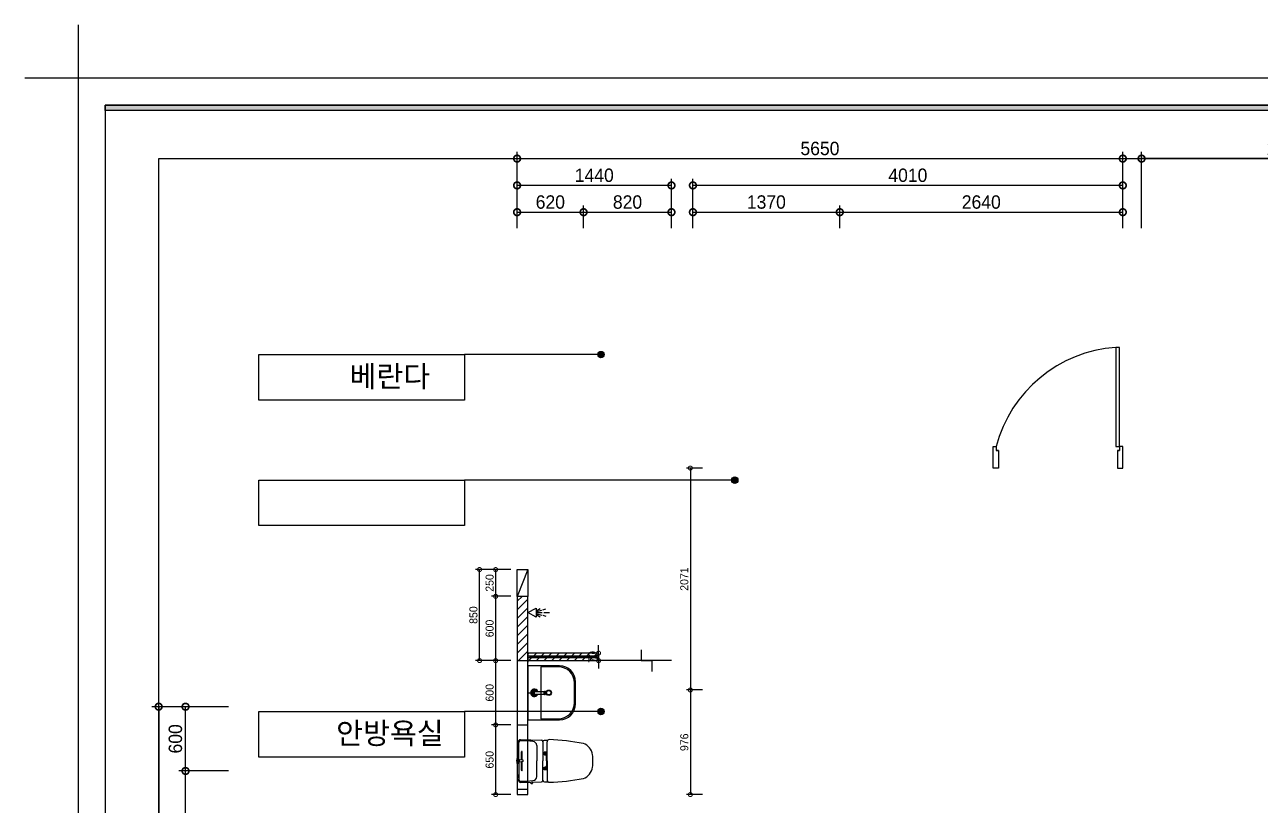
# Model space of a CAD drawing. Header units: millimetres. Extents: x 144680 to 246943, y -177515 to -149396.
# Drawn here: x 160425 to 171950, y -168165 to -160880 of the extents above; entities that cross this region are included whole.
import ezdxf
from ezdxf.enums import TextEntityAlignment as Align

# ---------------------------------------------------------------- set-up
doc = ezdxf.new("R2010")
doc.units = ezdxf.units.MM
doc.header["$LTSCALE"] = 50
doc.linetypes.add('HIDDEN', pattern=[9.525, 6.35, -3.175])
for name, color, linetype in [('0-ELC TEXT', 7, 'Continuous'), ('03-TEXT', 3, 'Continuous'), ('03-WAL NEW', 3, 'Continuous'), ('06-FUR', 6, 'Continuous'), ('07-DIM WAL', 5, 'Continuous'), ('_LIBR', 4, 'Continuous'), ('BATH', 4, 'Continuous'), ('CO-BATH', 6, 'Continuous'), ('fin', 9, 'Continuous'), ('FORM(YOURNAME)-1', 1, 'Continuous'), ('FORM(YOURNAME)-11', 1, 'Continuous'), ('HL', 6, 'HIDDEN'), ('TOILET-1', 6, 'Continuous')]:
    doc.layers.add(name, color=color, linetype=linetype)
doc.styles.add('YOURNAME', font='')
doc.styles.add('스타일1', font='')
doc.styles.add('코레일둥고', font='')
doc.styles.get('YOURNAME').set_extended_font_data('HYwulM')
doc.styles.get('스타일1').set_extended_font_data('HYwulM')
doc.styles.get('코레일둥고').set_extended_font_data('Korail Round Gothic Medium')
doc.dimstyles.new('30', dxfattribs={"dimscale": 30, "dimtxt": 2.5, "dimasz": 2.5, "dimexe": 1.25, "dimexo": 2, "dimtad": 1, "dimdec": 0, "dimtxsty": '스타일1', "dimblk": 'DOTSMALL', "dimcen": 2.5, "dimclrd": 1, "dimclre": 1, "dimclrt": 2, "dimadec": 0, "dimazin": 0, "dimtfac": 1, "dimtix": 1, "dimtmove": 0, "dimatfit": 3, "dimldrblk": 'DOTSMALL', "dimfxl": 1.25, "dimarcsym": 0})
doc.dimstyles.new('50', dxfattribs={"dimscale": 50, "dimtxt": 2.5, "dimasz": 2.5, "dimexe": 1.25, "dimexo": 2, "dimtad": 1, "dimdec": 0, "dimtxsty": '스타일1', "dimblk": 'DOTSMALL', "dimcen": 2.5, "dimclrd": 1, "dimclre": 1, "dimclrt": 2, "dimadec": 0, "dimazin": 0, "dimtfac": 1, "dimtix": 1, "dimtmove": 0, "dimatfit": 3, "dimldrblk": 'DOTSMALL', "dimfxl": 1.25, "dimarcsym": 0})

# ---------------------------------------------------------------- blocks, each defined once
blk = doc.blocks.new('FORM-ELEVATION')
at = {"layer": 'FORM(YOURNAME)-11'}
h = blk.add_hatch(color=256, dxfattribs=at)
h.dxf.hatch_style = 1
h.paths.add_polyline_path([(-10309, 35708), (71691, 35708), (71691, 35508), (-10309, 35508)])
h.paths.add_polyline_path([(-10309, -21492), (71691, -21492), (71691, -21692), (-10309, -21692)])
at = {"layer": 'Defpoints', "color": 1}
blk.add_lwpolyline([(-11309, 38708), (-11309, 36708), (-13309, 36708)], dxfattribs=at)
at = {"layer": 'Defpoints', "color": 158}
for points in [[(-10309, -21692), (71691, -21692), (71691, 35708), (-10309, 35708)], [(-8309, 33708), (61071, 33708), (61071, -19692), (-8309, -19692)]]:
    blk.add_lwpolyline(points, close=True, dxfattribs=at)
at = {"layer": 'FORM(YOURNAME)-11', "color": 250}
blk.add_lwpolyline([(-11309, -22692), (72691, -22692), (72691, 36708), (-11309, 36708)], close=True, dxfattribs=at)
at = {"layer": 'FORM(YOURNAME)-11'}
blk.add_lwpolyline([(-10309, 35708), (71691, 35708), (71691, 35508), (-10309, 35508)], close=True, dxfattribs=at)
at = {"layer": 'FORM(YOURNAME)-11', "color": 3, "style": 'YOURNAME'}
for tag, height, p in [('1', 450, (71041, -1219)), ('2', 450, (71041, -1863)), ('3', 450, (71041, -3150)), ('4', 450, (71041, -5081)), ('5', 515, (71041, -7398)), ('6', 515, (71041, -9650)), ('7', 515, (71041, -11903)), ('8', 515, (71041, -14155)), ('9', 515, (71041, -16408)), ('10', 515, (66791, -18596)), ('11', 515, (71041, -18660)), ('12', 515, (66791, -20848)), ('13', 515, (71041, -20848))]:
    blk.add_attdef(tag, text='', height=height, dxfattribs=at).set_placement(p, align=Align.MIDDLE_RIGHT)
blk = doc.blocks.new('_DOTSMALL')
at = {"color": 0, "linetype": 'ByBlock', "const_width": 0.5}
blk.add_lwpolyline([(-0.0625, 0, 1), (0.0625, 0, 1)], format="xyb", close=True, dxfattribs=at)
blk = doc.blocks.new('*D270')
at = {"layer": '07-DIM WAL', "color": 1, "lineweight": -2, "transparency": 16777216}
for p, q in [((165018, -162780), (165018, -162068)), ((165018, -162130), (170668, -162130)), ((170668, -162780), (170668, -162068))]:
    blk.add_line(p, q, dxfattribs=at)
at = {"layer": 'Defpoints', "color": 0, "transparency": 16777216}
for p in [(170668, -162130), (165018, -162880), (170668, -162880)]:
    blk.add_point(p, dxfattribs=at)
at = {"layer": '07-DIM WAL', "color": 1, "lineweight": -2, "transparency": 16777216, "xscale": 125, "yscale": 125, "zscale": 125, "rotation": 180}
blk.add_blockref('_DOTSMALL', (165018, -162130), dxfattribs=at)
at = {"layer": '07-DIM WAL', "color": 1, "lineweight": -2, "transparency": 16777216, "xscale": 125, "yscale": 125, "zscale": 125}
blk.add_blockref('_DOTSMALL', (170668, -162130), dxfattribs=at)
at = {"layer": '07-DIM WAL', "color": 2, "transparency": 16777216, "insert": (167843, -162036), "char_height": 125, "attachment_point": 5, "style": '스타일1'}
blk.add_mtext('5650', dxfattribs=at)
blk = doc.blocks.new('*D271')
at = {"layer": '07-DIM WAL', "color": 1, "lineweight": -2, "transparency": 16777216}
for p, q in [((166658, -162780), (166658, -162318)), ((170668, -162380), (166658, -162380)), ((170668, -162780), (170668, -162318))]:
    blk.add_line(p, q, dxfattribs=at)
at = {"layer": 'Defpoints', "color": 0, "transparency": 16777216}
for p in [(166658, -162380), (166658, -162880), (170668, -162880)]:
    blk.add_point(p, dxfattribs=at)
at = {"layer": '07-DIM WAL', "color": 1, "lineweight": -2, "transparency": 16777216, "xscale": 125, "yscale": 125, "zscale": 125, "rotation": 180}
blk.add_blockref('_DOTSMALL', (166658, -162380), dxfattribs=at)
at = {"layer": '07-DIM WAL', "color": 1, "lineweight": -2, "transparency": 16777216, "xscale": 125, "yscale": 125, "zscale": 125}
blk.add_blockref('_DOTSMALL', (170668, -162380), dxfattribs=at)
at = {"layer": '07-DIM WAL', "color": 2, "transparency": 16777216, "insert": (168663, -162286), "char_height": 125, "attachment_point": 5, "style": '스타일1'}
blk.add_mtext('4010', dxfattribs=at)
blk = doc.blocks.new('*D272')
at = {"layer": '07-DIM WAL', "color": 1, "lineweight": -2, "transparency": 16777216}
for p, q in [((165018, -162780), (165018, -162318)), ((166458, -162380), (165018, -162380)), ((166458, -162780), (166458, -162318))]:
    blk.add_line(p, q, dxfattribs=at)
at = {"layer": 'Defpoints', "color": 0, "transparency": 16777216}
for p in [(165018, -162380), (165018, -162880), (166458, -162880)]:
    blk.add_point(p, dxfattribs=at)
at = {"layer": '07-DIM WAL', "color": 1, "lineweight": -2, "transparency": 16777216, "xscale": 125, "yscale": 125, "zscale": 125, "rotation": 180}
blk.add_blockref('_DOTSMALL', (165018, -162380), dxfattribs=at)
at = {"layer": '07-DIM WAL', "color": 1, "lineweight": -2, "transparency": 16777216, "xscale": 125, "yscale": 125, "zscale": 125}
blk.add_blockref('_DOTSMALL', (166458, -162380), dxfattribs=at)
at = {"layer": '07-DIM WAL', "color": 2, "transparency": 16777216, "insert": (165738, -162286), "char_height": 125, "attachment_point": 5, "style": '스타일1'}
blk.add_mtext('1440', dxfattribs=at)
blk = doc.blocks.new('*D273')
at = {"layer": '07-DIM WAL', "color": 1, "lineweight": -2, "transparency": 16777216}
for p, q in [((165018, -162780), (165018, -162568)), ((165638, -162780), (165638, -162568)), ((165018, -162630), (165638, -162630))]:
    blk.add_line(p, q, dxfattribs=at)
at = {"layer": 'Defpoints', "color": 0, "transparency": 16777216}
for p in [(165638, -162630), (165018, -162880), (165638, -162880)]:
    blk.add_point(p, dxfattribs=at)
at = {"layer": '07-DIM WAL', "color": 1, "lineweight": -2, "transparency": 16777216, "xscale": 125, "yscale": 125, "zscale": 125, "rotation": 180}
blk.add_blockref('_DOTSMALL', (165018, -162630), dxfattribs=at)
at = {"layer": '07-DIM WAL', "color": 1, "lineweight": -2, "transparency": 16777216, "xscale": 125, "yscale": 125, "zscale": 125}
blk.add_blockref('_DOTSMALL', (165638, -162630), dxfattribs=at)
at = {"layer": '07-DIM WAL', "color": 2, "transparency": 16777216, "insert": (165328, -162536), "char_height": 125, "attachment_point": 5, "style": '스타일1'}
blk.add_mtext('620', dxfattribs=at)
blk = doc.blocks.new('*D274')
at = {"layer": '07-DIM WAL', "color": 1, "lineweight": -2, "transparency": 16777216}
for p, q in [((165638, -162780), (165638, -162568)), ((166458, -162780), (166458, -162568)), ((165638, -162630), (166458, -162630))]:
    blk.add_line(p, q, dxfattribs=at)
at = {"layer": 'Defpoints', "color": 0, "transparency": 16777216}
for p in [(166458, -162630), (165638, -162880), (166458, -162880)]:
    blk.add_point(p, dxfattribs=at)
at = {"layer": '07-DIM WAL', "color": 1, "lineweight": -2, "transparency": 16777216, "xscale": 125, "yscale": 125, "zscale": 125, "rotation": 180}
blk.add_blockref('_DOTSMALL', (165638, -162630), dxfattribs=at)
at = {"layer": '07-DIM WAL', "color": 1, "lineweight": -2, "transparency": 16777216, "xscale": 125, "yscale": 125, "zscale": 125}
blk.add_blockref('_DOTSMALL', (166458, -162630), dxfattribs=at)
at = {"layer": '07-DIM WAL', "color": 2, "transparency": 16777216, "insert": (166048, -162536), "char_height": 125, "attachment_point": 5, "style": '스타일1'}
blk.add_mtext('820', dxfattribs=at)
blk = doc.blocks.new('*D298')
at = {"layer": '07-DIM WAL', "color": 1, "lineweight": -2, "transparency": 16777216}
for p, q in [((166658, -162780), (166658, -162568)), ((168028, -162780), (168028, -162568)), ((166658, -162630), (168028, -162630))]:
    blk.add_line(p, q, dxfattribs=at)
at = {"layer": 'Defpoints', "color": 0, "transparency": 16777216}
for p in [(168028, -162630), (166658, -162880), (168028, -162880)]:
    blk.add_point(p, dxfattribs=at)
at = {"layer": '07-DIM WAL', "color": 1, "lineweight": -2, "transparency": 16777216, "xscale": 125, "yscale": 125, "zscale": 125, "rotation": 180}
blk.add_blockref('_DOTSMALL', (166658, -162630), dxfattribs=at)
at = {"layer": '07-DIM WAL', "color": 1, "lineweight": -2, "transparency": 16777216, "xscale": 125, "yscale": 125, "zscale": 125}
blk.add_blockref('_DOTSMALL', (168028, -162630), dxfattribs=at)
at = {"layer": '07-DIM WAL', "color": 2, "transparency": 16777216, "insert": (167343, -162536), "char_height": 125, "attachment_point": 5, "style": '스타일1'}
blk.add_mtext('1370', dxfattribs=at)
blk = doc.blocks.new('*D275')
at = {"layer": '07-DIM WAL', "color": 1, "lineweight": -2, "transparency": 16777216}
for p, q in [((168028, -162780), (168028, -162568)), ((170668, -162780), (170668, -162568)), ((168028, -162630), (170668, -162630))]:
    blk.add_line(p, q, dxfattribs=at)
at = {"layer": 'Defpoints', "color": 0, "transparency": 16777216}
for p in [(170668, -162630), (168028, -162880), (170668, -162880)]:
    blk.add_point(p, dxfattribs=at)
at = {"layer": '07-DIM WAL', "color": 1, "lineweight": -2, "transparency": 16777216, "xscale": 125, "yscale": 125, "zscale": 125, "rotation": 180}
blk.add_blockref('_DOTSMALL', (168028, -162630), dxfattribs=at)
at = {"layer": '07-DIM WAL', "color": 1, "lineweight": -2, "transparency": 16777216, "xscale": 125, "yscale": 125, "zscale": 125}
blk.add_blockref('_DOTSMALL', (170668, -162630), dxfattribs=at)
at = {"layer": '07-DIM WAL', "color": 2, "transparency": 16777216, "insert": (169348, -162536), "char_height": 125, "attachment_point": 5, "style": '스타일1'}
blk.add_mtext('2640', dxfattribs=at)
blk = doc.blocks.new('*D281')
at = {"layer": '07-DIM WAL', "color": 1, "lineweight": -2, "transparency": 16777216}
for p, q in [((170843, -162780), (170843, -162068)), ((173543, -162130), (170843, -162130)), ((173543, -162780), (173543, -162068))]:
    blk.add_line(p, q, dxfattribs=at)
at = {"layer": 'Defpoints', "color": 0, "transparency": 16777216}
for p in [(170843, -162130), (170843, -162880), (173543, -162880)]:
    blk.add_point(p, dxfattribs=at)
at = {"layer": '07-DIM WAL', "color": 1, "lineweight": -2, "transparency": 16777216, "xscale": 125, "yscale": 125, "zscale": 125, "rotation": 180}
blk.add_blockref('_DOTSMALL', (170843, -162130), dxfattribs=at)
at = {"layer": '07-DIM WAL', "color": 1, "lineweight": -2, "transparency": 16777216, "xscale": 125, "yscale": 125, "zscale": 125}
blk.add_blockref('_DOTSMALL', (173543, -162130), dxfattribs=at)
at = {"layer": '07-DIM WAL', "color": 2, "transparency": 16777216, "insert": (172193, -162036), "char_height": 125, "attachment_point": 5, "style": '스타일1'}
blk.add_mtext('2700', dxfattribs=at)
blk = doc.blocks.new('*D282')
at = {"layer": '07-DIM WAL', "color": 1, "lineweight": -2, "transparency": 16777216}
for p, q in [((162325, -167245), (161612, -167245)), ((161675, -167245), (161675, -169765)), ((162325, -169765), (161612, -169765))]:
    blk.add_line(p, q, dxfattribs=at)
at = {"layer": 'Defpoints', "color": 0, "transparency": 16777216}
for p in [(162425, -167245), (161675, -169765), (162425, -169765)]:
    blk.add_point(p, dxfattribs=at)
at = {"layer": '07-DIM WAL', "color": 1, "lineweight": -2, "transparency": 16777216, "xscale": 125, "yscale": 125, "zscale": 125}
for p, rotation in [((161675, -167245), 90), ((161675, -169765), 270)]:
    blk.add_blockref('_DOTSMALL', p, dxfattribs=dict(at, rotation=rotation))
at = {"layer": '07-DIM WAL', "color": 2, "transparency": 16777216, "insert": (161581, -168505), "char_height": 125, "attachment_point": 5, "rotation": 90, "style": '스타일1'}
blk.add_mtext('2520', dxfattribs=at)
blk = doc.blocks.new('*D283')
at = {"layer": '07-DIM WAL', "color": 1, "lineweight": -2, "transparency": 16777216}
for p, q in [((162325, -167845), (161862, -167845)), ((161925, -169765), (161925, -167845)), ((162325, -169765), (161862, -169765))]:
    blk.add_line(p, q, dxfattribs=at)
at = {"layer": 'Defpoints', "color": 0, "transparency": 16777216}
for p in [(161925, -167845), (162425, -167845), (162425, -169765)]:
    blk.add_point(p, dxfattribs=at)
at = {"layer": '07-DIM WAL', "color": 1, "lineweight": -2, "transparency": 16777216, "xscale": 125, "yscale": 125, "zscale": 125}
for p, rotation in [((161925, -167845), 90), ((161925, -169765), 270)]:
    blk.add_blockref('_DOTSMALL', p, dxfattribs=dict(at, rotation=rotation))
at = {"layer": '07-DIM WAL', "color": 2, "transparency": 16777216, "insert": (161831, -168805), "char_height": 125, "attachment_point": 5, "rotation": 90, "style": '스타일1'}
blk.add_mtext('1920', dxfattribs=at)
blk = doc.blocks.new('*D284')
at = {"layer": '07-DIM WAL', "color": 1, "lineweight": -2, "transparency": 16777216}
for p, q in [((162325, -167245), (161862, -167245)), ((161925, -167845), (161925, -167245)), ((162325, -167845), (161862, -167845))]:
    blk.add_line(p, q, dxfattribs=at)
at = {"layer": 'Defpoints', "color": 0, "transparency": 16777216}
for p in [(161925, -167245), (162425, -167245), (162425, -167845)]:
    blk.add_point(p, dxfattribs=at)
at = {"layer": '07-DIM WAL', "color": 1, "lineweight": -2, "transparency": 16777216, "xscale": 125, "yscale": 125, "zscale": 125}
for p, rotation in [((161925, -167245), 90), ((161925, -167845), 270)]:
    blk.add_blockref('_DOTSMALL', p, dxfattribs=dict(at, rotation=rotation))
at = {"layer": '07-DIM WAL', "color": 2, "transparency": 16777216, "insert": (161831, -167545), "char_height": 125, "attachment_point": 5, "rotation": 90, "style": '스타일1'}
blk.add_mtext('600', dxfattribs=at)
blk = doc.blocks.new('A$C4B2D31F0')
for p, q in [((169, 707), (217, 707)), ((193, 707), (193, 716))]:
    blk.add_line(p, q)
at = {"layer": 'fin', "color": 4}
for p, q in [((37, 692), (25, 692)), ((37, 692), (50, 692)), ((185, 691), (20, 691)), ((201, 691), (366, 691)), ((13, 466), (193, 466)), ((48, 524), (193, 524)), ((338, 524), (193, 524)), ((373, 466), (193, 466)), ((193, 427), (14, 427)), ((193, 427), (372, 427))]:
    blk.add_line(p, q, dxfattribs=at)
for points in [[(20, 691), (8, 691, 0.421209), (-7, 676), (-2, 481, 0.001659)], [(366, 691), (378, 691, -0.421209), (393, 676), (388, 481, -0.001659)], [(13, 466, 0.371724), (-2, 451, 0.003515), (-1, 420, 0.320541)], [(373, 466, -0.371724), (388, 451, -0.003515), (387, 420, -0.320541)]]:
    blk.add_lwpolyline(points, format="xyb", dxfattribs=at)
for centre, radius, start, end in [((25, 707), 15, 180, 270), ((50, 707), 15, 270, 0), ((20, 675), 16, 90, 179.3116), ((1004, 663), 1000, 179.3116, 185.9437), ((366, 675), 16, 0.6884, 90), ((-618, 663), 1000, 354.0563, 0.6884), ((13, 481), 15, 181.3651, 270), ((49, 564), 40, 185.9437, 267.5129), ((336, 564), 40, 272.4871, 354.0563), ((373, 481), 15, 270, 358.6349), ((14, 407), 20, 90, 182.3333), ((2198, 496), 2206, 182.3333, 190.6081), ((-1812, 496), 2206, 349.3919, 357.6667), ((372, 407), 20, 357.6667, 90), ((149, 129), 126, 198.2964, 263.4241), ((193, 406), 406, 261.6993, 270), ((193, 406), 406, 270, 278.3007), ((237, 129), 126, 276.5759, 341.7036)]:
    blk.add_arc(centre, radius, start, end, dxfattribs=at)
at = {"layer": 'HL', "linetype": 'Continuous'}
for p, q in [((169, 697), (169, 707)), ((169, 697), (217, 697)), ((186, 693), (181, 697)), ((182, 686), (186, 693)), ((186, 693), (200, 693)), ((200, 693), (205, 697)), ((204, 686), (200, 693)), ((217, 697), (217, 707)), ((-16, 577), (-16, 565)), ((-12, 581), (-5, 581)), ((106, 666), (184, 666)), ((106, 659), (185, 659)), ((187, 651), (182, 686)), ((182, 686), (204, 686)), ((187, 651), (199, 651)), ((199, 651), (204, 686)), ((200, 659), (279, 659)), ((201, 666), (279, 666)), ((-12, 561), (-4, 561)), ((193, 434), (147, 434)), ((193, 434), (239, 434))]:
    blk.add_line(p, q, dxfattribs=at)
for points in [[(110, 427), (110, 451, -0.414214), (114, 455), (131, 455, -0.414214), (135, 451), (135, 435), (135, 427)], [(135, 435), (145, 435, -0.414214), (147, 433), (147, 427)], [(251, 435), (241, 435, 0.414214), (239, 433), (239, 427)], [(276, 427), (276, 451, 0.414214), (272, 455), (255, 455, 0.414214), (251, 451), (251, 435), (251, 427)]]:
    blk.add_lwpolyline(points, format="xyb", dxfattribs=at)
for centre in [(123, 441), (263, 441)]:
    blk.add_circle(centre, 8, dxfattribs=at)
for centre, radius, start, end in [((-12, 577), 4, 90, 180), ((106, 663), 3.5, 90, 270), ((279, 663), 3.5, 270, 90), ((-12, 565), 4, 180, 270)]:
    blk.add_arc(centre, radius, start, end, dxfattribs=at)
blk = doc.blocks.new('B-003')
blk.add_line((0, 0), (0, -65))
at = {"layer": 'CO-BATH'}
for p, q in [((-252, 0), (-252, -295)), ((252, 0), (-252, 0)), ((252, -295), (252, 0)), ((-102, -445), (102, -445))]:
    blk.add_line(p, q, dxfattribs=at)
at = {"layer": 'CO-BATH', "color": 8}
for p, q in [((-13, -60), (-13, -151)), ((12, -60), (12, -151)), ((-242, -120), (-242, -285)), ((242, -120), (-242, -120)), ((-15, -156), (-15, -161)), ((-15, -161), (14, -161)), ((-14, -151), (-14, -156)), ((13, -151), (13, -156)), ((14, -156), (14, -161)), ((242, -285), (242, -120)), ((-92, -435), (92, -435))]:
    blk.add_line(p, q, dxfattribs=at)
at = {"layer": 'CO-BATH', "color": 251}
for p, q in [((-15, -156), (14, -156)), ((-14, -151), (13, -151))]:
    blk.add_line(p, q, dxfattribs=at)
at = {"layer": 'CO-BATH', "color": 8}
blk.add_circle((0, -195), 25, dxfattribs=at)
at = {"layer": 'CO-BATH', "color": 251}
blk.add_circle((0, -195), 20, dxfattribs=at)
at = {"layer": 'CO-BATH', "color": 8}
for centre, radius, start, end in [((0, -60), 35, 290.9248, 249.0751), ((0, -60), 12.5, 360, 180), ((-92, -285), 150, 180, 270), ((92, -285), 150, 270, 0)]:
    blk.add_arc(centre, radius, start, end, dxfattribs=at)
at = {"layer": 'CO-BATH', "color": 251}
for radius, start, end in [(30, 294.6243, 245.3757), (25, 300, 240), (18, 313.9829, 226.017)]:
    blk.add_arc((0, -60), radius, start, end, dxfattribs=at)
at = {"layer": 'CO-BATH'}
for centre, start, end in [((-102, -295), 180, 270), ((102, -295), 270, 0)]:
    blk.add_arc(centre, 150, start, end, dxfattribs=at)
blk = doc.blocks.new('AC-8')
at = {"layer": 'BATH'}
for p, q in [((-51, 54), (0, 143)), ((0, 143), (45, 54)), ((45, 54), (-51, 54)), ((-25, 47), (-46, 12)), ((-14, 47), (-28, -8)), ((-2, 49), (-2, -11)), ((10, 47), (25, -8)), ((22, 47), (43, 12)), ((-31, -16), (-41, -49)), ((-2, -27), (-2, -89)), ((28, -16), (38, -49))]:
    blk.add_line(p, q, dxfattribs=at)
blk = doc.blocks.new('*D299')
at = {"layer": '07-DIM WAL', "color": 1, "lineweight": -2, "transparency": 16777216}
for p, q in [((164958, -165965), (164780, -165965)), ((164818, -165965), (164818, -166215)), ((164958, -166215), (164780, -166215))]:
    blk.add_line(p, q, dxfattribs=at)
at = {"layer": 'Defpoints', "color": 0, "transparency": 16777216}
for p in [(165018, -165965), (164818, -166215), (165018, -166215)]:
    blk.add_point(p, dxfattribs=at)
at = {"layer": '07-DIM WAL', "color": 1, "lineweight": -2, "transparency": 16777216, "xscale": 75, "yscale": 75, "zscale": 75}
for p, rotation in [((164818, -165965), 90), ((164818, -166215), 270)]:
    blk.add_blockref('_DOTSMALL', p, dxfattribs=dict(at, rotation=rotation))
at = {"layer": '07-DIM WAL', "color": 2, "transparency": 16777216, "insert": (164762, -166090), "char_height": 75, "attachment_point": 5, "rotation": 90, "style": '스타일1'}
blk.add_mtext('250', dxfattribs=at)
blk = doc.blocks.new('*D300')
at = {"layer": '07-DIM WAL', "color": 1, "lineweight": -2, "transparency": 16777216}
for p, q in [((164958, -166215), (164780, -166215)), ((164818, -166215), (164818, -166815)), ((164958, -166815), (164780, -166815))]:
    blk.add_line(p, q, dxfattribs=at)
at = {"layer": 'Defpoints', "color": 0, "transparency": 16777216}
for p in [(165018, -166215), (164818, -166815), (165018, -166815)]:
    blk.add_point(p, dxfattribs=at)
at = {"layer": '07-DIM WAL', "color": 1, "lineweight": -2, "transparency": 16777216, "xscale": 75, "yscale": 75, "zscale": 75}
for p, rotation in [((164818, -166215), 90), ((164818, -166815), 270)]:
    blk.add_blockref('_DOTSMALL', p, dxfattribs=dict(at, rotation=rotation))
at = {"layer": '07-DIM WAL', "color": 2, "transparency": 16777216, "insert": (164762, -166515), "char_height": 75, "attachment_point": 5, "rotation": 90, "style": '스타일1'}
blk.add_mtext('600', dxfattribs=at)
blk = doc.blocks.new('*D301')
at = {"layer": '07-DIM WAL', "color": 1, "lineweight": -2, "transparency": 16777216}
for p, q in [((164958, -165965), (164630, -165965)), ((164668, -166815), (164668, -165965)), ((164958, -166815), (164630, -166815))]:
    blk.add_line(p, q, dxfattribs=at)
at = {"layer": 'Defpoints', "color": 0, "transparency": 16777216}
for p in [(164668, -165965), (165018, -165965), (165018, -166815)]:
    blk.add_point(p, dxfattribs=at)
at = {"layer": '07-DIM WAL', "color": 1, "lineweight": -2, "transparency": 16777216, "xscale": 75, "yscale": 75, "zscale": 75}
for p, rotation in [((164668, -165965), 90), ((164668, -166815), 270)]:
    blk.add_blockref('_DOTSMALL', p, dxfattribs=dict(at, rotation=rotation))
at = {"layer": '07-DIM WAL', "color": 2, "transparency": 16777216, "insert": (164611, -166390), "char_height": 75, "attachment_point": 5, "rotation": 90, "style": '스타일1'}
blk.add_mtext('850', dxfattribs=at)
blk = doc.blocks.new('*D302')
at = {"layer": '07-DIM WAL', "color": 1, "lineweight": -2, "transparency": 16777216}
for p, q in [((164958, -166815), (164780, -166815)), ((164818, -166815), (164818, -167415)), ((164958, -167415), (164780, -167415))]:
    blk.add_line(p, q, dxfattribs=at)
at = {"layer": 'Defpoints', "color": 0, "transparency": 16777216}
for p in [(165018, -166815), (164818, -167415), (165018, -167415)]:
    blk.add_point(p, dxfattribs=at)
at = {"layer": '07-DIM WAL', "color": 1, "lineweight": -2, "transparency": 16777216, "xscale": 75, "yscale": 75, "zscale": 75}
for p, rotation in [((164818, -166815), 90), ((164818, -167415), 270)]:
    blk.add_blockref('_DOTSMALL', p, dxfattribs=dict(at, rotation=rotation))
at = {"layer": '07-DIM WAL', "color": 2, "transparency": 16777216, "insert": (164762, -167115), "char_height": 75, "attachment_point": 5, "rotation": 90, "style": '스타일1'}
blk.add_mtext('600', dxfattribs=at)
blk = doc.blocks.new('*D303')
at = {"layer": '07-DIM WAL', "color": 1, "lineweight": -2, "transparency": 16777216}
for p, q in [((164958, -167415), (164780, -167415)), ((164818, -167415), (164818, -168065)), ((164958, -168065), (164780, -168065))]:
    blk.add_line(p, q, dxfattribs=at)
at = {"layer": 'Defpoints', "color": 0, "transparency": 16777216}
for p in [(165018, -167415), (164818, -168065), (165018, -168065)]:
    blk.add_point(p, dxfattribs=at)
at = {"layer": '07-DIM WAL', "color": 1, "lineweight": -2, "transparency": 16777216, "xscale": 75, "yscale": 75, "zscale": 75}
for p, rotation in [((164818, -167415), 90), ((164818, -168065), 270)]:
    blk.add_blockref('_DOTSMALL', p, dxfattribs=dict(at, rotation=rotation))
at = {"layer": '07-DIM WAL', "color": 2, "transparency": 16777216, "insert": (164762, -167740), "char_height": 75, "attachment_point": 5, "rotation": 90, "style": '스타일1'}
blk.add_mtext('650', dxfattribs=at)
blk = doc.blocks.new('*D306')
at = {"layer": '07-DIM WAL', "color": 1, "lineweight": -2, "transparency": 16777216}
for p, q in [((165718, -166745), (165740, -166745)), ((165778, -166745), (165778, -166670)), ((165778, -166745), (165778, -166815)), ((165718, -166815), (165740, -166815)), ((165778, -166815), (165778, -166890))]:
    blk.add_line(p, q, dxfattribs=at)
at = {"layer": 'Defpoints', "color": 0, "transparency": 16777216}
for p in [(165778, -166745), (165778, -166815), (165778, -166815)]:
    blk.add_point(p, dxfattribs=at)
at = {"layer": '07-DIM WAL', "color": 1, "lineweight": -2, "transparency": 16777216, "xscale": 75, "yscale": 75, "zscale": 75}
for p, rotation in [((165778, -166745), 270), ((165778, -166815), 90)]:
    blk.add_blockref('_DOTSMALL', p, dxfattribs=dict(at, rotation=rotation))
at = {"layer": '07-DIM WAL', "color": 2, "transparency": 16777216, "insert": (165722, -166780), "char_height": 75, "attachment_point": 5, "rotation": 90, "style": '스타일1'}
blk.add_mtext('70', dxfattribs=at)
blk = doc.blocks.new('*D296')
at = {"layer": '07-DIM WAL', "color": 1, "lineweight": -2, "ltscale": 10, "transparency": 16777216}
for p, q in [((166748, -165018), (166597, -165018)), ((166634, -165018), (166634, -167089)), ((166748, -167089), (166597, -167089))]:
    blk.add_line(p, q, dxfattribs=at)
at = {"layer": 'Defpoints', "color": 0, "ltscale": 10, "transparency": 16777216}
for p in [(166808, -165018), (166634, -167089), (166808, -167089)]:
    blk.add_point(p, dxfattribs=at)
at = {"layer": '07-DIM WAL', "color": 1, "lineweight": -2, "ltscale": 10, "transparency": 16777216, "xscale": 75, "yscale": 75, "zscale": 75}
for p, rotation in [((166634, -165018), 90), ((166634, -167089), 270)]:
    blk.add_blockref('_DOTSMALL', p, dxfattribs=dict(at, rotation=rotation))
at = {"layer": '07-DIM WAL', "color": 2, "ltscale": 10, "transparency": 16777216, "insert": (166578, -166054), "char_height": 75, "attachment_point": 5, "rotation": 90, "style": '스타일1'}
blk.add_mtext('2071', dxfattribs=at)
blk = doc.blocks.new('*D297')
at = {"layer": '07-DIM WAL', "color": 1, "lineweight": -2, "ltscale": 10, "transparency": 16777216}
for p, q in [((166748, -167089), (166597, -167089)), ((166634, -167089), (166634, -168065)), ((166748, -168065), (166597, -168065))]:
    blk.add_line(p, q, dxfattribs=at)
at = {"layer": 'Defpoints', "color": 0, "ltscale": 10, "transparency": 16777216}
for p in [(166808, -167089), (166634, -168065), (166808, -168065)]:
    blk.add_point(p, dxfattribs=at)
at = {"layer": '07-DIM WAL', "color": 1, "lineweight": -2, "ltscale": 10, "transparency": 16777216, "xscale": 75, "yscale": 75, "zscale": 75}
for p, rotation in [((166634, -167089), 90), ((166634, -168065), 270)]:
    blk.add_blockref('_DOTSMALL', p, dxfattribs=dict(at, rotation=rotation))
at = {"layer": '07-DIM WAL', "color": 2, "ltscale": 10, "transparency": 16777216, "insert": (166578, -167577), "char_height": 75, "attachment_point": 5, "rotation": 90, "style": '스타일1'}
blk.add_mtext('976', dxfattribs=at)

msp = doc.modelspace()

# ---------------------------------------------------------------- hatches: boundary and pattern name
at = {"layer": '0-ELC TEXT'}
h = msp.add_hatch(color=256, dxfattribs=at)
h.dxf.hatch_style = 1
edge = h.paths.add_edge_path()
edge.add_arc((165800.4, -163958.8), 30, 180, 540, ccw=False)
h = msp.add_hatch(color=256, dxfattribs=at)
h.dxf.hatch_style = 1
edge = h.paths.add_edge_path()
edge.add_arc((167048.2, -165130.5), 30, 180, 540, ccw=False)
h = msp.add_hatch(color=256, dxfattribs=at)
h.dxf.hatch_style = 1
edge = h.paths.add_edge_path()
edge.add_arc((165800.4, -167290), 30, 180, 540, ccw=False)
at = {"layer": '03-WAL NEW', "transparency": 33554687}
h = msp.add_hatch(dxfattribs=at)
h.set_pattern_fill('_USER', color=256, scale=50, angle=45, double=1, pattern_type=0)
h.set_pattern_definition([(45, (-43720.414, -262314.98), (-35.355339, 35.355339), [])])
h.paths.add_polyline_path([(165778, -166790.2), (165778, -166815.2), (165118, -166815.2), (165118, -166790.2), (165148, -166790.2), (165748, -166790.2)])
h.paths.add_polyline_path([(165118, -166745.2), (165778, -166745.2), (165778, -166770.2), (165748, -166770.2), (165148, -166770.2), (165118, -166770.2)])
at = {"layer": '07-DIM WAL'}
h = msp.add_hatch(dxfattribs=at)
h.set_pattern_fill('ANSI31', color=3, scale=18)
h.set_pattern_definition([(45, (173040.485, -164785.22), (-40.41115, 40.41115), [])])
h.paths.add_polyline_path([(165018, -166815.2), (165118, -166815.2), (165118, -166215.2), (165018, -166215.2)])

# ---------------------------------------------------------------- linework, layer by layer
msp.add_line((166458, -166815.2), (165778, -166815.2))
msp.add_lwpolyline([(166176.2, -166715.2), (166176.2, -166815.2), (166276.2, -166815.2), (166276.2, -166915.2)])
at = {"layer": '0-ELC TEXT'}
for p, q in [((165800.4, -163958.8), (164528.2, -163958.8)), ((167048.2, -165130.5), (164528.2, -165130.5)), ((165800.4, -167290), (164528.2, -167290))]:
    msp.add_line(p, q, dxfattribs=at)
for points in [[(164528.2, -164383.3), (162607.4, -164383.3), (162607.4, -163958.8), (164528.2, -163958.8)], [(164528.2, -165555), (162607.4, -165555), (162607.4, -165130.5), (164528.2, -165130.5)], [(164528.2, -167714.5), (162607.4, -167714.5), (162607.4, -167290), (164528.2, -167290)]]:
    msp.add_lwpolyline(points, close=True, dxfattribs=at)
for centre in [(165800.4, -163958.8), (167048.2, -165130.5), (165800.4, -167290)]:
    msp.add_circle(centre, 30, dxfattribs=at)
at = {"layer": '03-WAL NEW', "transparency": 33554687}
for p, q in [((165018, -166815.2), (165118, -166815.2)), ((165018, -167415.2), (165118, -167415.2)), ((165018, -168015.2), (165118, -168015.2))]:
    msp.add_line(p, q, dxfattribs=at)
msp.add_lwpolyline([(165018, -168065.2), (165118, -168065.2), (165118, -166215.2), (165018, -166215.2)], close=True, dxfattribs=at)
msp.add_lwpolyline([(165118, -166815.2), (165778, -166815.2), (165778, -166745.2), (165118, -166745.2), (165118, -166830.2)], dxfattribs=at)
at = {"layer": '06-FUR'}
msp.add_line((165118, -165965.2), (165018, -166215.2), dxfattribs=at)
msp.add_lwpolyline([(165118, -166215.2), (165018, -166215.2), (165018, -165965.2), (165118, -165965.2)], close=True, dxfattribs=at)
at = {"layer": '_LIBR', "linetype": 'Continuous'}
msp.add_lwpolyline([(170603.2, -163891.7), (170603.2, -164818.2), (170638.5, -164818.2), (170638.5, -163891.7)], close=True, dxfattribs=at)
for points in [[(169508, -164854.1), (169487.5, -164854.1), (169508, -164854.1), (169508, -165018.2), (169458, -165018.2), (169458, -164818.2), (169487.5, -164818.2), (169487.5, -164854.1)], [(170618, -164854.1), (170638.5, -164854.1), (170618, -164854.1), (170618, -165018.2), (170668, -165018.2), (170668, -164818.2), (170638.5, -164818.2), (170638.5, -164854.1)]]:
    msp.add_lwpolyline(points, dxfattribs=at)
msp.add_arc((170687.8, -165128.5), 1239.7, 93.90892, 165.50411, dxfattribs=at)
at = {"layer": 'CO-BATH'}
for p, q in [((165758, -166777.7), (165138, -166777.7)), ((165758, -166782.7), (165138, -166782.7))]:
    msp.add_line(p, q, dxfattribs=at)
at = {"layer": 'CO-BATH', "color": 8}
msp.add_lwpolyline([(165778, -166770.2), (165778, -166790.2), (165118, -166790.2), (165118, -166770.2)], close=True, dxfattribs=at)
at = {"layer": 'CO-BATH'}
for points in [[(165118, -166770.2), (165148, -166770.2), (165148, -166775.2), (165138, -166775.2), (165138, -166785.2), (165148, -166785.2), (165148, -166790.2), (165118, -166790.2)], [(165778, -166770.2), (165748, -166770.2), (165748, -166775.2), (165758, -166775.2), (165758, -166785.2), (165748, -166785.2), (165748, -166790.2), (165778, -166790.2)]]:
    msp.add_lwpolyline(points, close=True, dxfattribs=at)

# ---------------------------------------------------------------- block references
at = {"rotation": 90.00000000000001}
msp.add_blockref('A$C4B2D31F0', (165725.3, -167944.5), dxfattribs=at)
at = {"layer": '07-DIM WAL', "rotation": 90.00000000000001}
msp.add_blockref('B-003', (165118, -167115.2), dxfattribs=at)
at = {"layer": 'FORM(YOURNAME)-1', "xscale": 0.2500000000000001, "yscale": 0.2500000000000001, "zscale": 0.2500000000000001}
msp.add_blockref('FORM-ELEVATION', (163752.1, -170557.3), dxfattribs=at)
at = {"layer": 'TOILET-1', "linetype": 'Continuous', "xscale": 0.873786407766195, "yscale": 0.873786407766195, "zscale": 0.873786407766195, "rotation": 90.00000000000001}
msp.add_blockref('AC-8', (165242.7, -166365.2), dxfattribs=at)

# ---------------------------------------------------------------- texts
at = {"layer": '03-TEXT', "style": '코레일둥고'}
for s, p in [('베란다', (163831.3, -164261.9)), ('안방욕실', (163831.3, -167593))]:
    msp.add_text(s, height=200, dxfattribs=at).set_placement(p, align=Align.CENTER)

# ---------------------------------------------------------------- dimensions: what is measured, and where the dimension line sits
at = {"layer": '07-DIM WAL'}
for base, p1, p2, angle, dimstyle, picture, middle in [((170668, -162130.2), (165018, -162880.2), (170668, -162880.2), 180, '50', '*D270', (167843, -162036.5)), ((170843, -162130.2), (173543, -162880.2), (170843, -162880.2), 180, '50', '*D281', (172193, -162036.5)), ((165018, -162380.2), (166458, -162880.2), (165018, -162880.2), 180, '50', '*D272', (165738, -162286.5)), ((166658, -162380.2), (170668, -162880.2), (166658, -162880.2), 180, '50', '*D271', (168663, -162286.5)), ((165638, -162630.2), (165018, -162880.2), (165638, -162880.2), 180, '50', '*D273', (165328, -162536.5)), ((166458, -162630.2), (165638, -162880.2), (166458, -162880.2), 180, '50', '*D274', (166048, -162536.5)), ((168028, -162630.2), (166658, -162880.2), (168028, -162880.2), 180, '50', '*D298', (167343, -162536.5)), ((170668, -162630.2), (168028, -162880.2), (170668, -162880.2), 180, '50', '*D275', (169348, -162536.5)), ((164667.7, -165965.2), (165018, -166815.2), (165018, -165965.2), 90, '30', '*D301', (164611.5, -166390.2)), ((164818, -166215.2), (165018, -165965.2), (165018, -166215.2), 90, '30', '*D299', (164761.7, -166090.2)), ((164818, -166815.2), (165018, -166215.2), (165018, -166815.2), 90, '30', '*D300', (164761.7, -166515.2)), ((165778, -166815.2), (165778, -166745.2), (165778, -166815.2), 90, '30', '*D306', (165721.7, -166780.2)), ((164818, -167415.2), (165018, -166815.2), (165018, -167415.2), 90, '30', '*D302', (164761.7, -167115.2)), ((161675, -169765.2), (162425, -167245.2), (162425, -169765.2), 90, '50', '*D282', (161581.2, -168505.2)), ((161925, -167245.2), (162425, -167845.2), (162425, -167245.2), 90, '50', '*D284', (161831.2, -167545.2)), ((164818, -168065.2), (165018, -167415.2), (165018, -168065.2), 90, '30', '*D303', (164761.7, -167740.2)), ((161925, -167845.2), (162425, -169765.2), (162425, -167845.2), 90, '50', '*D283', (161831.2, -168805.2))]:
    dim = msp.add_linear_dim(base=base, p1=p1, p2=p2, angle=angle, dimstyle=dimstyle, dxfattribs=at)
    dim.commit()
    dim.dimension.update_dxf_attribs({"geometry": picture, "text_midpoint": middle})
at = {"layer": '07-DIM WAL', "ltscale": 10}
for base, p1, p2, picture, middle in [((166634.2, -167089.2), (166808, -165018.2), (166808, -167089.2), '*D296', (166578, -166053.7)), ((166634.2, -168065.2), (166808, -167089.2), (166808, -168065.2), '*D297', (166578, -167577.2))]:
    dim = msp.add_linear_dim(base=base, p1=p1, p2=p2, angle=90, dimstyle='30', dxfattribs=at)
    dim.commit()
    dim.dimension.update_dxf_attribs({"geometry": picture, "text_midpoint": middle})

doc.saveas('drawing.dxf')
